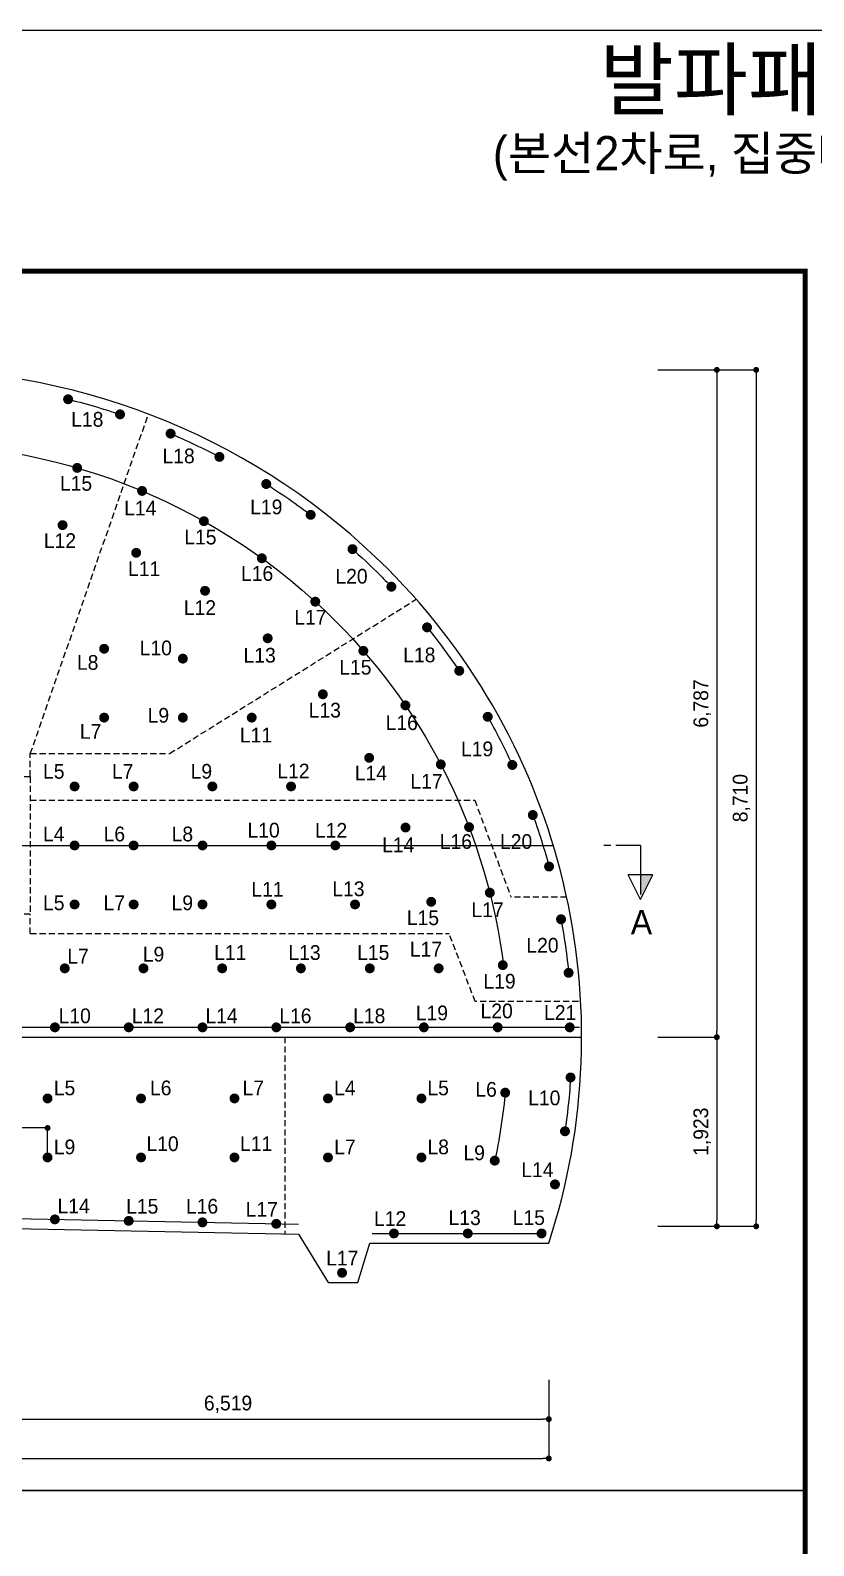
# Model space of a CAD drawing. Extents: x -689 to 317106, y 182884 to 219577.
# Drawn here: x 246006 to 253967, y 195623 to 211034 of the extents above; entities that cross this region are included whole.
import ezdxf
from ezdxf.enums import TextEntityAlignment as Align

# ---------------------------------------------------------------- set-up
doc = ezdxf.new("R2010")
doc.units = 0
doc.header["$LTSCALE"] = 500
doc.header["$MEASUREMENT"] = 0
doc.linetypes.add('HIDDEN', pattern=[0.375, 0.25, -0.125])
doc.layers.get('DEFPOINTS').update_dxf_attribs({"color": 55})
doc.layers.add('0-251', color=7, linetype='Continuous', true_color=0x6e6e6e)
for name, color, linetype in [('A-DIM01', 1, 'Continuous'), ('A-TEXT02', 6, 'Continuous'), ('A-TEXT03', 7, 'Continuous'), ('CS-EXCV', 3, 'CFZ008'), ('CUT-BOD-LIN', 6, 'HIDDEN'), ('CZ-TEX0', 7, 'Continuous'), ('CZ-TEX1', 7, 'Continuous'), ('CZ-TEX2', 7, 'Continuous'), ('CZ-TEX3', 7, 'Continuous'), ('TU-HOLE-LIN1', 1, 'Continuous'), ('발파공(바닥)', 5, 'Continuous'), ('발파공(외곽)', 6, 'Continuous'), ('발파공(전열)', 2, 'Continuous'), ('발파공(확대)', 7, 'Continuous')]:
    doc.layers.add(name, color=color, linetype=linetype)
doc.styles.add('STYLE1', font='')
doc.styles.add('TB_BTXT', font='')
doc.styles.add('TB_TEXT', font='')
doc.styles.add('돋움체', font='')
doc.styles.get('STYLE1').set_extended_font_data('Dotum')
doc.styles.get('TB_BTXT').set_extended_font_data('Dotum')
doc.styles.get('TB_TEXT').set_extended_font_data('Dotum')
doc.styles.get('돋움체').set_extended_font_data('Dotum')
doc.linetypes.add('CFZ008', pattern='A,0.9,-0.2,[106,KHCLINE.shx,S=0.00606,R=180,X=0,Y=0],0.9', length=2)
doc.linetypes.add('E-DIGLN01', pattern='A,0.9,-0.2,[19,kscals.shx,S=0.1,R=180,X=0,Y=0],0.9', length=2)
doc.dimstyles.new('D_50', dxfattribs={"dimscale": 50, "dimtxt": 3, "dimasz": 1.2, "dimexe": 0, "dimexo": 0, "dimgap": 1.2, "dimtad": 1, "dimdec": 0, "dimrnd": 0.0005, "dimdsep": 46, "dimlunit": 6, "dimtxsty": '돋움체', "dimblk": 'DOT', "dimcen": 0.09, "dimclrd": 1, "dimclre": 1, "dimclrt": 1, "dimaunit": 1, "dimadec": 0, "dimazin": 0, "dimtfac": 1, "dimtdec": 0, "dimtix": 1, "dimtmove": 2, "dimatfit": 0, "dimfxl": 1, "dimtvp": 2, "dimtolj": 1, "dimtzin": 0, "dimlwd": -1, "dimlwe": -1, "dimarcsym": 0})

# ---------------------------------------------------------------- blocks, each defined once
blk = doc.blocks.new('_Dot')
at = {"color": 0, "linetype": 'ByBlock', "lineweight": -2}
blk.add_line((-0.5, 0), (-1, 0), dxfattribs=at)
at = {"color": 0, "linetype": 'ByBlock', "const_width": 0.5}
blk.add_lwpolyline([(-0.25, 0, 1), (0.25, 0, 1)], format="xyb", close=True, dxfattribs=at)
blk = doc.blocks.new('*D112')
at = {"layer": 'A-DIM01', "color": 1, "ltscale": 10, "transparency": 16777216}
for p, q in [((244756, 197310), (244756, 196910)), ((251275, 197310), (251275, 196910)), ((244816, 196910), (251215, 196910))]:
    blk.add_line(p, q, dxfattribs=at)
at = {"layer": 'DEFPOINTS', "color": 0, "ltscale": 10, "transparency": 16777216}
for p in [(244756, 197310), (251275, 197310), (251275, 196910)]:
    blk.add_point(p, dxfattribs=at)
at = {"layer": 'A-DIM01', "color": 1, "ltscale": 10, "transparency": 16777216, "xscale": 60, "yscale": 60, "zscale": 60, "rotation": 180}
blk.add_blockref('_Dot', (244756, 196910), dxfattribs=at)
at = {"layer": 'A-DIM01', "color": 1, "ltscale": 10, "transparency": 16777216, "xscale": 60, "yscale": 60, "zscale": 60}
blk.add_blockref('_Dot', (251275, 196910), dxfattribs=at)
at = {"layer": 'A-DIM01', "color": 1, "ltscale": 10, "transparency": 16777216, "insert": (248015, 197060), "char_height": 150, "attachment_point": 5, "style": '돋움체'}
blk.add_mtext('\\A1;6,519', dxfattribs=at)
blk = doc.blocks.new('*D114')
at = {"layer": 'A-DIM01', "color": 1, "ltscale": 10, "transparency": 16777216}
for p, q in [((238182, 197310), (238182, 196510)), ((251275, 197310), (251275, 196510)), ((238242, 196510), (251215, 196510))]:
    blk.add_line(p, q, dxfattribs=at)
at = {"layer": 'DEFPOINTS', "color": 0, "ltscale": 10, "transparency": 16777216}
for p in [(238182, 197310), (251275, 197310), (251275, 196510)]:
    blk.add_point(p, dxfattribs=at)
at = {"layer": 'A-DIM01', "color": 1, "ltscale": 10, "transparency": 16777216, "xscale": 60, "yscale": 60, "zscale": 60, "rotation": 180}
blk.add_blockref('_Dot', (238182, 196510), dxfattribs=at)
at = {"layer": 'A-DIM01', "color": 1, "ltscale": 10, "transparency": 16777216, "xscale": 60, "yscale": 60, "zscale": 60}
blk.add_blockref('_Dot', (251275, 196510), dxfattribs=at)
at = {"layer": 'A-DIM01', "color": 1, "ltscale": 10, "transparency": 16777216, "insert": (244753, 196675), "char_height": 150, "attachment_point": 5, "style": '돋움체'}
blk.add_mtext('\\A1;13,092', dxfattribs=at)
blk = doc.blocks.new('*D568')
at = {"layer": 'A-DIM01', "color": 1, "ltscale": 10, "transparency": 16777216}
for p, q in [((252783, 207581), (253383, 207581)), ((253383, 207521), (253383, 198931)), ((252783, 198871), (253383, 198871))]:
    blk.add_line(p, q, dxfattribs=at)
at = {"layer": 'DEFPOINTS', "color": 0, "ltscale": 10, "transparency": 16777216}
for p in [(252783, 207581), (252783, 198871), (253383, 198871)]:
    blk.add_point(p, dxfattribs=at)
at = {"layer": 'A-DIM01', "color": 1, "ltscale": 10, "transparency": 16777216, "xscale": 60, "yscale": 60, "zscale": 60}
for p, rotation in [((253383, 207581), 90), ((253383, 198871), 270)]:
    blk.add_blockref('_Dot', p, dxfattribs=dict(at, rotation=rotation))
at = {"layer": 'A-DIM01', "color": 1, "ltscale": 10, "transparency": 16777216, "insert": (253234, 203226), "char_height": 150, "attachment_point": 5, "rotation": 90, "style": '돋움체'}
blk.add_mtext('\\A1;8,710', dxfattribs=at)
blk = doc.blocks.new('*D569')
at = {"layer": 'A-DIM01', "color": 1, "ltscale": 10, "transparency": 16777216}
for p, q in [((252383, 207581), (252983, 207581)), ((252983, 207521), (252983, 200854)), ((252383, 200794), (252983, 200794))]:
    blk.add_line(p, q, dxfattribs=at)
at = {"layer": 'DEFPOINTS', "color": 0, "ltscale": 10, "transparency": 16777216}
for p in [(252383, 207581), (252383, 200794), (252983, 200794)]:
    blk.add_point(p, dxfattribs=at)
at = {"layer": 'A-DIM01', "color": 1, "ltscale": 10, "transparency": 16777216, "xscale": 60, "yscale": 60, "zscale": 60}
for p, rotation in [((252983, 207581), 90), ((252983, 200794), 270)]:
    blk.add_blockref('_Dot', p, dxfattribs=dict(at, rotation=rotation))
at = {"layer": 'A-DIM01', "color": 1, "ltscale": 10, "transparency": 16777216, "insert": (252834, 204188), "char_height": 150, "attachment_point": 5, "rotation": 90, "style": '돋움체'}
blk.add_mtext('\\A1;6,787', dxfattribs=at)
blk = doc.blocks.new('*D570')
at = {"layer": 'A-DIM01', "color": 1, "ltscale": 10, "transparency": 16777216}
for p, q in [((252383, 200794), (252983, 200794)), ((252983, 200734), (252983, 198931)), ((252383, 198871), (252983, 198871))]:
    blk.add_line(p, q, dxfattribs=at)
at = {"layer": 'DEFPOINTS', "color": 0, "ltscale": 10, "transparency": 16777216}
for p in [(252383, 200794), (252383, 198871), (252983, 198871)]:
    blk.add_point(p, dxfattribs=at)
at = {"layer": 'A-DIM01', "color": 1, "ltscale": 10, "transparency": 16777216, "xscale": 60, "yscale": 60, "zscale": 60}
for p, rotation in [((252983, 200794), 90), ((252983, 198871), 270)]:
    blk.add_blockref('_Dot', p, dxfattribs=dict(at, rotation=rotation))
at = {"layer": 'A-DIM01', "color": 1, "ltscale": 10, "transparency": 16777216, "insert": (252834, 199833), "char_height": 150, "attachment_point": 5, "rotation": 90, "style": '돋움체'}
blk.add_mtext('\\A1;1,923', dxfattribs=at)
blk = doc.blocks.new('A$C0F813D77')
at = {"layer": 'A-DIM01'}
for p, q in [((6, 9.98), (6, 4.98)), ((11, 7.48), (6, 9.98)), ((0, 7.48), (10, 7.48)), ((0, 7.48), (0, 2.48)), ((11, 7.48), (6, 4.98)), ((0, 1.43), (0, 0))]:
    blk.add_line(p, q, dxfattribs=at)
blk.add_solid([(6, 7.48), (6, 9.98), (11, 7.48)], dxfattribs=at)
blk = doc.blocks.new('sb')
at = {"layer": '발파공(확대)', "color": 0, "const_width": 50, "flags": 128}
blk.add_lwpolyline([(14, 21, 1), (-14, -21, 1)], format="xyb", close=True, dxfattribs=at)
blk = doc.blocks.new('cb')
at = {"layer": '발파공(외곽)', "lineweight": 0, "const_width": 50}
blk.add_lwpolyline([(-17, 19, 1), (17, -19, 1)], format="xyb", close=True, dxfattribs=at)
blk = doc.blocks.new('jb')
at = {"layer": '발파공(전열)', "const_width": 50, "flags": 128}
blk.add_lwpolyline([(14, 21, 1), (-14, -21, 1)], format="xyb", close=True, dxfattribs=at)
blk = doc.blocks.new('bb')
at = {"layer": '발파공(바닥)', "const_width": 50}
blk.add_lwpolyline([(-14, 21, -1), (14, -21, -1)], format="xyb", close=True, dxfattribs=at)
blk = doc.blocks.new('*D590')
at = {"layer": 'A-DIM01', "color": 1, "ltscale": 10, "transparency": 16777216}
for p, q in [((245231, 199571), (245231, 199871)), ((246121, 199871), (245291, 199871)), ((246181, 199571), (246181, 199871))]:
    blk.add_line(p, q, dxfattribs=at)
at = {"layer": 'DEFPOINTS', "color": 0, "ltscale": 10, "transparency": 16777216}
for p in [(245231, 199871), (245231, 199571), (246181, 199571)]:
    blk.add_point(p, dxfattribs=at)
at = {"layer": 'A-DIM01', "color": 1, "ltscale": 10, "transparency": 16777216, "xscale": 60, "yscale": 60, "zscale": 60, "rotation": 180}
blk.add_blockref('_Dot', (245231, 199871), dxfattribs=at)
at = {"layer": 'A-DIM01', "color": 1, "ltscale": 10, "transparency": 16777216, "xscale": 60, "yscale": 60, "zscale": 60}
blk.add_blockref('_Dot', (246181, 199871), dxfattribs=at)
at = {"layer": 'A-DIM01', "color": 1, "ltscale": 10, "transparency": 16777216, "insert": (245706, 200006), "char_height": 150, "attachment_point": 5, "style": '돋움체'}
blk.add_mtext('\\A1;950', dxfattribs=at)
blk = doc.blocks.new('CXBLKA1')
at = {"layer": 'CZ-TEX0', "color": 7, "style": 'TB_BTXT'}
blk.add_attdef('UD_TITLE', text='', height=10, dxfattribs=at).set_placement((423, 553), align=Align.MIDDLE_CENTER)
at = {"layer": 'CZ-TEX1', "color": 7, "style": 'TB_BTXT'}
blk.add_attdef('PI_CNAME', text='', height=5, dxfattribs=at).set_placement((40, 552), align=Align.BOTTOM_LEFT)
blk.add_attdef('UD_SUBTITLE', text='', height=7, dxfattribs=at).set_placement((423, 538), align=Align.MIDDLE_CENTER)
at = {"layer": 'CZ-TEX2', "color": 7}
for tag, height, style, p in [('UD_CDNAME', 4, 'TB_BTXT', (42, 544)), ('DA_STDNAME', 3, 'TB_TEXT', (783.49, 13.5))]:
    blk.add_attdef(tag, text='', height=height, dxfattribs=dict(at, style=style)).set_placement(p, align=Align.BOTTOM_LEFT)
at = {"layer": 'CZ-TEX2', "color": 7, "style": 'TB_TEXT'}
for tag, height, p in [('DC_RNUM4', 3, (320, 52)), ('DC_RDATE4', 3.5, (353, 52.5)), ('DC_RAPP4', 3.5, (501.56, 52.5)), ('DC_RCHK4', 3.5, (542.36, 52.5)), ('DC_RDGN4', 3.5, (582.36, 52.5)), ('FI_NAME', 4.5, (780, 51)), ('PI_TITLE', 4.5, (243, 50)), ('UD_CDIST', 4.5, (676, 50)), ('DC_RNUM3', 3, (320, 45)), ('DC_RDATE3', 3.5, (353, 45.4)), ('DC_RAPP3', 3.5, (501.56, 45.4)), ('DC_RCHK3', 3.5, (542.36, 45.4)), ('DC_RDGN3', 3.5, (582.36, 45.4)), ('DI_TITLE', 4.5, (780, 44)), ('PI_CDNAME', 4.5, (243, 38)), ('DC_RDATE2', 3.5, (353, 38.5)), ('DC_RAPP2', 3.5, (501.56, 38.5)), ('DC_RCHK2', 3.5, (542.36, 38.5)), ('DC_RDGN2', 3.5, (582.36, 38.5)), ('DA_HSCALE', 4.5, (658.5, 38)), ('DA_VSCALE', 4.5, (693, 38)), ('DC_RNUM2', 3, (320, 38)), ('DI_SUBTITLE', 3.5, (780, 37)), ('DC_RNUM1', 3, (320, 31)), ('DC_RDATE1', 3.5, (353, 31.5)), ('DC_RAPP1', 3.5, (501.56, 31.5)), ('DC_RCHK1', 3.5, (542.36, 31.5)), ('DC_RDGN1', 3.5, (582.36, 31.5)), ('PA_CCLASS', 4.5, (204, 26.5)), ('PI_STAGE', 4.5, (283, 26.5)), ('DI_DRWNO', 4.5, (676, 26.5)), ('DA_PAGENO', 4.5, (780, 26.5))]:
    blk.add_attdef(tag, text='', height=height, dxfattribs=at).set_placement(p, align=Align.MIDDLE_CENTER)
for tag, p in [('DC_RDES4', (377, 52.5)), ('DC_RDES3', (377, 45.4)), ('DC_RDES2', (377, 38.5)), ('DC_RDES1', (377.03, 31.5))]:
    blk.add_attdef(tag, text='', height=3.5, dxfattribs=at).set_placement(p, align=Align.MIDDLE_LEFT)
at = {"layer": 'CZ-TEX3', "color": 7, "style": 'TB_TEXT', "flags": 1}
for tag, p in [('PI_ID', (24, 16)), ('PI_CCODE', (31, 16)), ('PA_DSDATE', (47, 16)), ('PA_DEDATE', (64, 16)), ('PA_CSDATE', (81, 16)), ('PA_CEDATE', (98, 16)), ('PA_CFDATE', (114, 16)), ('EI_ENAME', (132, 16)), ('EI_DEPT', (146, 16)), ('EI_PERSON', (158, 16)), ('EI_EMAIL', (174, 16)), ('CI_CATEG', (189, 16)), ('CI_ROLE', (204, 16)), ('CI_ONAME', (216, 16)), ('CI_ADDR', (232, 16)), ('CI_TEL', (246, 16)), ('CI_FAX', (257, 16)), ('CI_HPADDR', (270, 16)), ('CI_CODE', (287, 16)), ('CI_DEPT', (300, 16)), ('CI_PERSON', (312, 16)), ('CI_EMAIL', (329, 16)), ('CI_PROLE', (342, 16)), ('DI_MANCODE', (357, 16)), ('DI_CATEG', (377, 16)), ('DI_LDATE', (392, 16)), ('DI_PCLASS', (407, 16)), ('DI_MMCLASS', (424, 16)), ('DI_MSCLASS', (443, 16)), ('DI_ECLASS', (462, 16)), ('DI_FNAME', (478, 16)), ('DC_ONAME', (493, 16)), ('DC_NNAME', (510, 16)), ('FI_CODE', (529, 16)), ('FI_CLASS', (545, 16)), ('FI_ICODE1', (563, 16)), ('FI_ICODE2', (581, 16)), ('------------', (597, 16))]:
    blk.add_attdef(tag, p, '', height=2, dxfattribs=at)

msp = doc.modelspace()

# ---------------------------------------------------------------- linework, layer by layer
at = {"layer": '0-251', "const_width": 50}
msp.add_lwpolyline([(253880.64711, 186134.30698), (235630.64711, 186134.30698), (235630.64711, 208584.30698), (253880.64711, 208584.30698), (253880.64711, 186134.30698)], dxfattribs=at)
at = {"layer": 'CS-EXCV', "linetype": 'E-DIGLN01'}
msp.add_line((240378.64711, 198958.76592), (248732.64711, 198791.68592), dxfattribs=at)
at = {"layer": 'CS-EXCV', "linetype": 'E-DIGLN01', "flags": 128}
msp.add_lwpolyline([(251274.53486, 198698.18592, 0.2825937307), (249634.6839, 205560.26271, 0.4142135624), (239876.61032, 205560.26271, 0.2753025555), (238182.39061, 198872.26592)], format="xyb", dxfattribs=at)
for points in [[(237902.51002, 200794.36301), (251608.78419, 200794.36301)], [(248732.64711, 198791.68592), (249032.64711, 198298.18592), (249332.64711, 198298.18592), (249457.64711, 198698.18592), (251274.53486, 198698.18592)]]:
    msp.add_lwpolyline(points, dxfattribs=at)
at = {"layer": 'CUT-BOD-LIN', "ltscale": 0.5}
for p, q in [((246005.64711, 203678.71587), (247205.55098, 207131.65002)), ((247421.28443, 203678.71587), (249927.55848, 205248.17067)), ((246005.64711, 203678.71587), (247421.28443, 203678.71587)), ((246005.64711, 203447.78962), (246005.64711, 203678.71587)), ((246005.64711, 203204.48944), (250521.73757, 203204.48944)), ((250521.73757, 203204.48944), (250891.50326, 202218.13364)), ((251456.68805, 202218.13364), (250891.50326, 202218.13364)), ((246005.64711, 201848.31706), (246005.64711, 202044.36301)), ((246005.64711, 201848.31706), (250261.2667, 201848.31706)), ((250528.13012, 201156.11793), (250261.2667, 201848.31706)), ((251576.15759, 201156.11793), (250528.13012, 201156.11793)), ((248593.5276, 200794.36301), (248593.5276, 198794.46831))]:
    msp.add_line(p, q, dxfattribs=at)
msp.add_lwpolyline([(243505.6471, 203444.36301), (246005.64711, 203444.36301), (246005.64711, 202044.36301), (243505.6471, 202044.36301)], close=True, dxfattribs=at)
at = {"layer": 'DEFPOINTS'}
for p, q in [((235630.64711, 208584.30698), (253880.64711, 208584.30698)), ((238190.75832, 202744.36301), (251320.53589, 202744.36301)), ((251588.0401, 200894.36301), (244755.64711, 200894.36301)), ((244755.64711, 198971.22592), (248732.64711, 198891.68592)), ((249478.62031, 198798.18592), (251222.59854, 198798.18592))]:
    msp.add_line(p, q, dxfattribs=at)
for points in [[(235630.64711, 211034.30698), (273680.64711, 211034.30698), (273680.64711, 186134.30698), (235630.64711, 186134.30698)], [(235630.64711, 208584.30698), (253880.64711, 208584.30698), (253880.64711, 196184.30698), (235630.64711, 196184.30698)], [(235630.64711, 196184.30698), (253880.64711, 196184.30698), (253880.64711, 186134.30698), (235630.64711, 186134.30698)]]:
    msp.add_lwpolyline(points, close=True, dxfattribs=at)
for points in [[(244755.64711, 206831.22592, -0.1989123674), (249104.35381, 205029.93263, -0.1682397328), (250816.64728, 201503.60532, -0.1682397328)], [(250834.44115, 200254.88451, -0.0313165611), (250720.34743, 199514.00851, -0.0313165611)]]:
    msp.add_lwpolyline(points, format="xyb", dxfattribs=at)
at = {"layer": 'TU-HOLE-LIN1'}
for points in [[(246365.22473, 207287.98457, -0.0220624031), (246941.15633, 207120.44555)], [(247408.29641, 206942.4919, -0.0220624031), (247949.72513, 206684.38056)], [(248382.10527, 206433.51252, -0.0220624031), (248874.89398, 206091.56835)], [(249261.22439, 205774.3363, -0.015284555), (249563.97322, 205489.55203, -0.0069388351), (249692.46265, 205357.44597)], [(250022.07432, 204981.62952, -0.0225942061), (250378.90261, 204499.5209)], [(250642.0273, 204074.49471, -0.0225942061), (250914.46778, 203540.14339)], [(251103.90076, 203077.54529, -0.0225942061), (251284.49363, 202505.58256)], [(251395.04797, 202018.07912, -0.0225942061), (251478.84834, 201424.16613)], [(251497.62816, 200409.61946, -0.0226001336), (251435.84173, 199812.85638, -0.0226001336)], [(251343.35833, 199321.44422, -0.0018825335), (251332.08361, 199272.73209)]]:
    msp.add_lwpolyline(points, format="xyb", dxfattribs=at)

# ---------------------------------------------------------------- block references
ref = msp.add_blockref('CXBLKA1', (233005.64711, 182884.30698), dxfattribs=dict(xscale=50, yscale=50, zscale=50))
ref.add_attrib('UD_TITLE', '발파패턴도(6)', dxfattribs={"layer": 'CZ-TEX0', "height": 600, "style": 'TB_BTXT'}).set_placement((254155.64711, 210534.30698), align=Align.MIDDLE_CENTER)
ref.add_attrib('UD_SUBTITLE', '(본선2차로, 집중배연, 산악구간, B)', dxfattribs={"layer": 'CZ-TEX1', "height": 350, "style": 'TB_BTXT'}).set_placement((254155.64711, 209784.30698), align=Align.MIDDLE_CENTER)
at = {"layer": 'A-TEXT02', "color": 0, "xscale": 50, "yscale": 50, "zscale": 50, "rotation": 270}
msp.add_blockref('A$C0F813D77', (251833.11688, 202744.36301), dxfattribs=at)
at = {"layer": '발파공(바닥)', "xscale": -1, "rotation": 1.984236774887904e-08}
for p in [(246255.64711, 200894.36301), (247005.64711, 200894.36301), (247755.64711, 200894.36301), (248505.64711, 200894.36301), (249255.64711, 200894.36301), (250005.64711, 200894.36301), (250755.64711, 200894.36301), (251488.03287, 200894.09761)]:
    msp.add_blockref('bb', p, dxfattribs=at)
at = {"layer": '발파공(바닥)', "rotation": 358.8542371618238}
for p in [(246255.3472, 198941.23192), (247005.19724, 198926.23492), (247755.04729, 198911.23792), (248504.89733, 198896.24092)]:
    msp.add_blockref('bb', p, dxfattribs=at)
at = {"layer": '발파공(바닥)'}
for p in [(249701.62534, 198798.18592), (250451.62534, 198798.18592), (251201.62534, 198798.18592), (249174.00622, 198398.18592)]:
    msp.add_blockref('bb', p, dxfattribs=at)
at = {"layer": '발파공(외곽)', "xscale": -1}
for p, rotation in [((246389.50337, 207282.02237), 166.0973476181552), ((246917.468, 207128.43698), 161.4631301575376), ((247431.2978, 206932.69722), 156.82891269692), ((247927.63316, 206696.0829), 152.1946952363024), ((248403.22884, 206420.14111), 147.5604777756849), ((248854.97521, 206106.67605), 142.9262603150674), ((249279.91858, 205757.73729), 138.2920428544497), ((249675.24821, 205375.57503), 133.6254838370556), ((250037.80308, 204962.19742), 128.8795984858208), ((250364.91344, 204520.24053), 124.1337131345856), ((250654.33625, 204052.73489), 119.3878277833509), ((250904.08692, 203562.88625), 114.641942432116), ((251112.45287, 203054.05356), 109.8960570808811), ((251278.00533, 202529.72592), 105.1501717296462), ((251399.60907, 201993.49872), 100.4042863784113), ((251476.43024, 201449.04891), 95.65840102717631), ((251496.1326, 200384.66423), 95.65840102717631), ((251439.49061, 199837.58866), 95.65840102717631), ((251337.76682, 199297.07754), 95.65840102717631)]:
    msp.add_blockref('cb', p, dxfattribs=dict(at, rotation=rotation))
at = {"layer": '발파공(전열)', "xscale": -1}
for p, rotation in [((246482.12619, 206583.91768), 163.6963229027877), ((247141.35614, 206349.63773), 157.1748520638993), ((247769.71198, 206042.00133), 150.6533812250109), ((248359.062, 205664.98967), 144.1319103861225), ((248901.77924, 205223.48179), 137.6104395472342), ((249390.55749, 204722.93351), 130.9845004267639), ((249817.77075, 204168.91957), 124.2888333718118), ((250177.47459, 203568.87311), 117.5931663168595), ((250464.76225, 202930.97938), 110.8974992619072), ((250675.71485, 202263.93994), 104.201832206955), ((250807.45475, 201526.85392), 97.50616515200272), ((250832.13762, 200229.99086), 97.50616515200272), ((250725.64017, 199538.44183), 97.50616515200272)]:
    msp.add_blockref('jb', p, dxfattribs=dict(at, rotation=rotation))
at = {"layer": '발파공(확대)', "xscale": -1}
for p, rotation in [((246333.57632, 206002.18819), 163.4822977980379), ((247081.54424, 205720.34316), 155.223446697052), ((247781.26937, 205333.97886), 146.9645955960663), ((248418.23831, 204851.1091), 138.7057444950803), ((248978.8523, 204281.40188), 130.3117362406737), ((249449.32285, 203635.2723), 121.807724439101), ((246455.64711, 203344.36301), 88.56515790011598), ((247055.64711, 203344.36301), 88.56515790011598), ((247855.64711, 203344.36301), 88.56515790011598), ((248655.64711, 203344.36301), 88.56515790011598), ((249819.07203, 202926.67404), 113.3037126375282), ((246455.64711, 202744.36301), 88.56515790011598), ((247055.64711, 202744.36301), 88.56515790011598), ((247755.64711, 202744.36301), 88.56515790011598), ((248455.64711, 202744.36301), 88.56515790011598), ((249105.64711, 202744.36301), 88.56515790011598), ((250079.96944, 202171.18843), 104.7997008359557), ((246455.64711, 202144.36301), 88.56515790011598), ((247055.64711, 202144.36301), 88.56515790011598), ((247755.64711, 202144.36301), 88.56515790011598), ((248455.64711, 202144.36301), 88.56515790011598), ((249305.64711, 202144.36301), 88.56515790011598), ((246355.64711, 201494.36301), 88.56515790011598), ((247155.64711, 201494.36301), 88.56515790011598), ((247955.64711, 201494.36301), 88.56515790011598), ((248755.64711, 201494.36301), 88.56515790011598), ((249455.64711, 201494.36301), 88.56515790011598), ((250155.64711, 201494.36301), 88.56515790011598), ((246180.64711, 200171.22592), 82.33134327184443), ((247130.64711, 200171.22592), 82.33134327184443), ((248080.64711, 200171.22592), 82.33134327184443), ((249030.64711, 200171.22592), 82.33134327184443), ((249980.64711, 200171.22592), 82.33134327184443), ((246180.64711, 199571.22592), 82.33134327184443), ((247130.64711, 199571.22592), 82.33134327184443), ((248080.64711, 199571.22592), 82.33134327184443), ((249030.64711, 199571.22592), 82.33134327184443), ((249980.64711, 199571.22592), 82.33134327184443)]:
    msp.add_blockref('sb', p, dxfattribs=dict(at, rotation=rotation))
for p in [(246755.64711, 204744.36301), (247555.64711, 204644.36301), (246755.64711, 204044.36301), (247555.64711, 204044.36301), (248255.64711, 204044.36301)]:
    msp.add_blockref('sb', p, dxfattribs=at)

# ---------------------------------------------------------------- texts
at = {"layer": 'A-TEXT03', "style": '돋움체'}
msp.add_text('A', height=250, dxfattribs=at).set_placement((252217.20207, 201964.36301), align=Align.MIDDLE)
at = {"layer": 'CZ-TEX2', "style": 'STYLE1'}
for s, p in [('L18', (246421.05138, 207002.87047, 0)), ('L18', (247348.97871, 206630.53405, 0)), ('L15', (246306.55942, 206351.95436, 0)), ('L14', (246959.61652, 206100.34555, 0)), ('L19', (248240.23262, 206112.37235, 0)), ('L12', (246143.04055, 205769.12229, 0)), ('L15', (247570.35344, 205805.58569, 0)), ('L11', (246998.74696, 205483.40717, 0)), ('L16', (248146.79259, 205435.42247, 0)), ('L20', (249106.37272, 205407.08356, 0)), ('L12', (247565.86723, 205087.55943, 0)), ('L17', (248688.52399, 204989.85586, 0)), ('L10', (247117.22686, 204677.97199, 0)), ('L8', (246479.49146, 204530.44426, 0)), ('L13', (248172.93611, 204603.9029, 0)), ('L18', (249795.44025, 204606.86303, 0)), ('L15', (249145.40958, 204481.79343, 0)), ('L9', (247198.11681, 203992.61449, 0)), ('L13', (248834.6955, 204045.35221, 0)), ('L16', (249616.72612, 203918.2012, 0)), ('L7', (246509.21306, 203828.71087, 0)), ('L11', (248135.60703, 203791.56851, 0)), ('L19', (250382.42997, 203651.42188, 0)), ('L5', (246134.90767, 203423.10442, 0)), ('L7', (246834.90767, 203423.10442, 0)), ('L9', (247634.90767, 203423.10442, 0)), ('L12', (248515.72877, 203425.92242, 0)), ('L14', (249303.77019, 203405.68237, 0)), ('L17', (249868.66605, 203321.45731, 0)), ('L10', (248212.82886, 202824.78554, 0)), ('L12', (248898.28034, 202822.59654, 0)), ('L4', (246134.70386, 202785.9981, 0)), ('L6', (246750.287, 202785.9981, 0)), ('L8', (247441.83803, 202785.9981, 0)), ('L14', (249581.3688, 202675.44541, 0)), ('L16', (250166.77138, 202709.53045, 0)), ('L20', (250779.09206, 202709.53045, 0)), ('L11', (248252.1631, 202223.56907, 0)), ('L13', (249074.65453, 202228.39724, 0)), ('L5', (246134.90767, 202085.9981, 0)), ('L7', (246750.0832, 202085.9981, 0)), ('L9', (247441.02282, 202085.9981, 0)), ('L15', (249832.42844, 201933.99017, 0)), ('L17', (250488.74527, 202015.2227, 0)), ('L17', (249863.11275, 201614.41327, 0)), ('L20', (251047.13262, 201654.29925, 0)), ('L7', (246381.68638, 201543.02363, 0)), ('L9', (247148.63111, 201563.66862, 0)), ('L11', (247874.14917, 201580.18522, 0)), ('L13', (248628.79177, 201580.18522, 0)), ('L15', (249326.95753, 201580.18522, 0)), ('L19', (250610.55799, 201288.51447, 0)), ('L20', (250581.63712, 200986.19457, 0)), ('L21', (251227.36121, 200970.46052, 0)), ('L10', (246292.95758, 200936.80877, 0)), ('L12', (247036.90771, 200936.80877, 0)), ('L14', (247785.68488, 200936.80877, 0)), ('L16', (248536.09249, 200936.80877, 0)), ('L18', (249286.7039, 200936.80877, 0)), ('L19', (249923.28719, 200965.97882, 0)), ('L5', (246244.23749, 200203.36994, 0)), ('L6', (247221.54346, 200203.36994, 0)), ('L7', (248162.46192, 200203.36994, 0)), ('L4', (249093.09807, 200203.36994, 0)), ('L5', (250041.39169, 200203.36994, 0)), ('L6', (250528.47809, 200188.35068, 0)), ('L10', (251065.45607, 200102.10395, 0)), ('L9', (246244.23749, 199603.36994, 0)), ('L10', (247185.85111, 199635.818, 0)), ('L11', (248136.54258, 199635.818, 0)), ('L7', (249093.30188, 199603.36994, 0)), ('L8', (250042.2069, 199603.36994, 0)), ('L9', (250407.70167, 199543.40647, 0)), ('L14', (250995.3951, 199370.95687, 0)), ('L14', (246282.17243, 199002.33419, 0)), ('L15', (246979.35077, 198999.71922, 0)), ('L16', (247587.30331, 198999.96415, 0)), ('L17', (248194.4192, 198968.28948, 0)), ('L12', (249499.04372, 198874.51882, 0)), ('L13', (250256.21789, 198883.66445, 0)), ('L15', (250908.39888, 198884.43182, 0)), ('L17', (249011.94733, 198472.34501, 0))]:
    msp.add_text(s, height=150, dxfattribs=at).set_placement(p)

# ---------------------------------------------------------------- dimensions: what is measured, and where the dimension line sits
at = {"layer": 'A-DIM01', "ltscale": 10}
for base, p1, p2, angle, picture, middle in [((252983.34206, 200794.36301), (252383.34206, 207581.22592), (252383.34206, 200794.36301), 90, '*D569', (252833.78982, 204187.79446)), ((253383.34206, 198871.22592), (252783.34206, 207581.22592), (252783.34206, 198871.22592), 90, '*D568', (253233.78982, 203226.22592)), ((252983.34206, 198871.22592), (252383.34206, 200794.36301), (252383.34206, 198871.22592), 90, '*D570', (252833.78982, 199832.79446)), ((251274.53486, 196910.36301), (244755.64711, 197310.36301), (251274.53486, 197310.36301), 180, '*D112', (248015.09098, 197059.91525))]:
    dim = msp.add_linear_dim(base=base, p1=p1, p2=p2, angle=angle, dimstyle='D_50', dxfattribs=at)
    dim.commit()
    dim.dimension.update_dxf_attribs({"geometry": picture, "text_midpoint": middle})
dim = msp.add_linear_dim(base=(245230.64711, 199871.22592), p1=(246180.64711, 199571.22592), p2=(245230.64711, 199571.22592), dimstyle='D_50', dxfattribs=at)
dim.commit()
dim.dimension.update_dxf_attribs({"geometry": '*D590', "text_midpoint": (245705.64711, 200006.32769)})
dim = msp.add_linear_dim(base=(251274.53486, 196510.36301), p1=(238182.39061, 197310.36301), p2=(251274.53486, 197310.36301), angle=180, dimstyle='D_50', dxfattribs=at)
dim.commit()
dim.dimension.update_dxf_attribs({"geometry": '*D114', "text_midpoint": (244753.0712, 196675.49663), "dimtype": 128})

doc.saveas('drawing.dxf')
